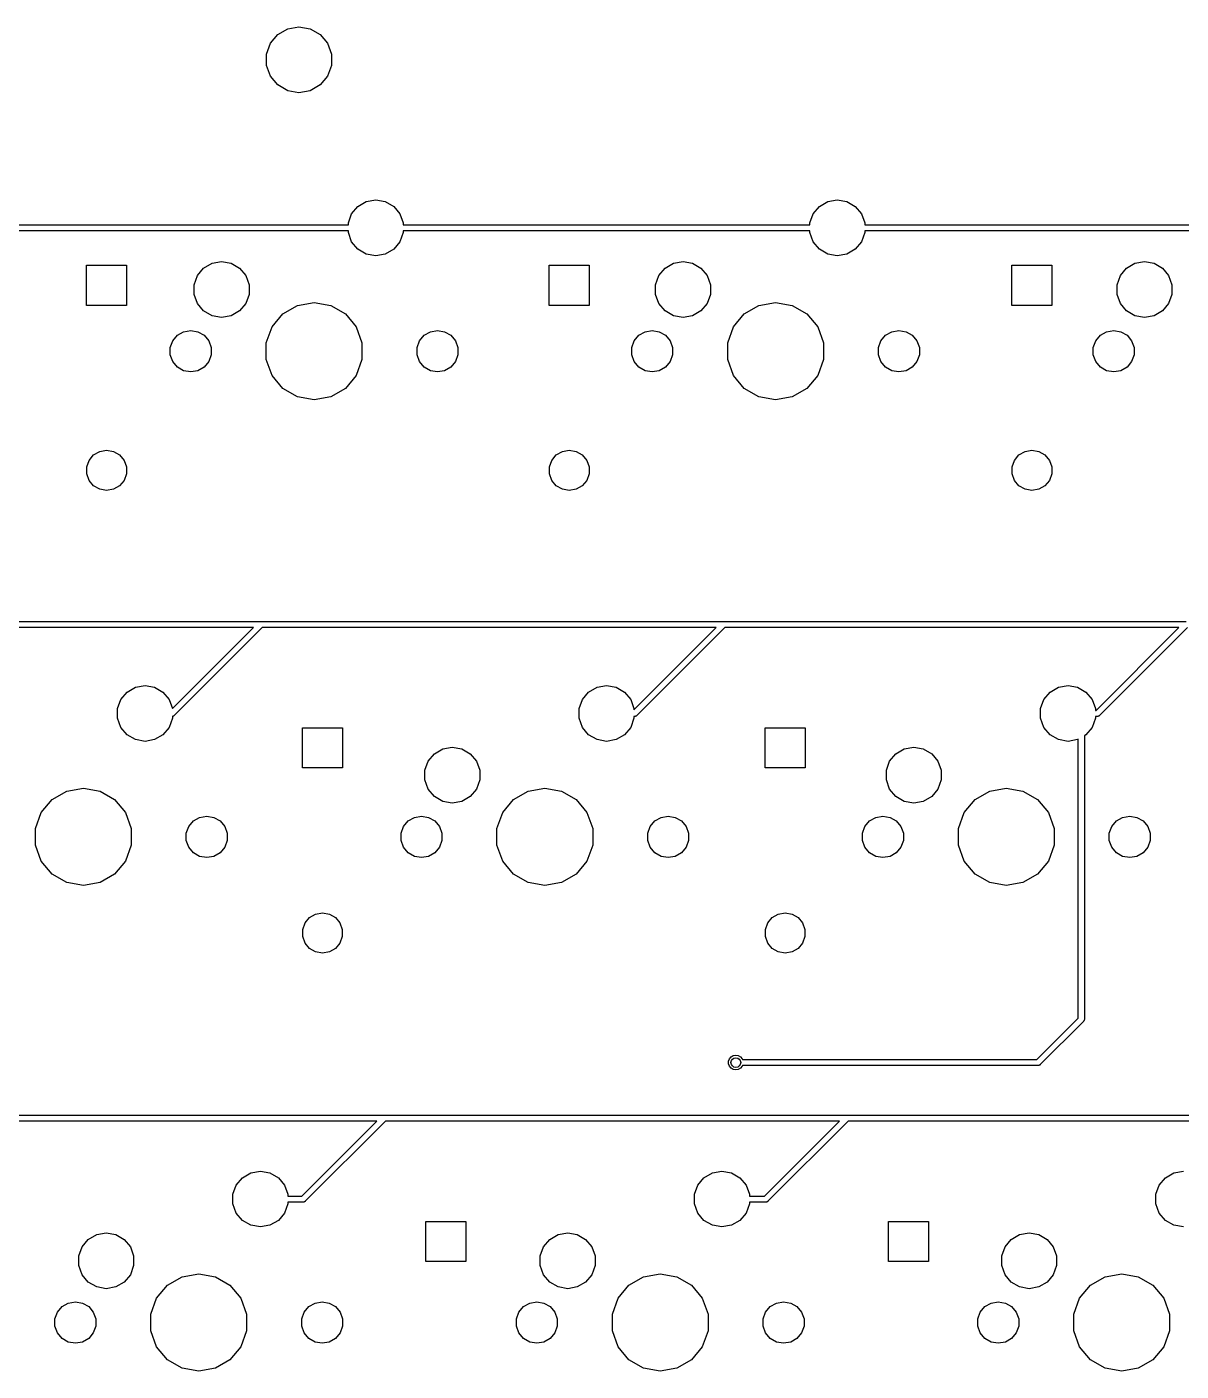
# Model space of a CAD drawing. Extents: x 45 to 336, y -254 to -147.
# Drawn here: x 178.8 to 226.3, y -202 to -146.6 of the extents above; entities that cross this region are included whole.
import ezdxf

# ---------------------------------------------------------------- set-up
doc = ezdxf.new("R2010")
doc.units = 0
doc.header["$MEASUREMENT"] = 0
doc.layers.add('BLACK', color=7, linetype='CONTINUOUS')

msp = doc.modelspace()

# ---------------------------------------------------------------- linework, layer by layer
at = {"layer": 'Black'}
for p, q in [((189.537, -146.727), (190, -146.645)), ((190, -146.645), (190.463, -146.727)), ((188.826, -147.322), (189.129, -146.962)), ((189.129, -146.962), (189.537, -146.727)), ((190.463, -146.727), (190.871, -146.962)), ((190.871, -146.962), (191.174, -147.322)), ((188.665, -147.765), (188.826, -147.322)), ((188.665, -148.235), (188.665, -147.765)), ((191.174, -147.322), (191.335, -147.765)), ((191.335, -147.765), (191.335, -148.235)), ((188.826, -148.678), (188.665, -148.235)), ((191.335, -148.235), (191.174, -148.678)), ((189.129, -149.038), (188.826, -148.678)), ((191.174, -148.678), (190.871, -149.038)), ((189.537, -149.273), (189.129, -149.038)), ((190, -149.355), (189.537, -149.273)), ((190.463, -149.273), (190, -149.355)), ((190.871, -149.038), (190.463, -149.273)), ((192.427, -154.041), (192.773, -153.842)), ((192.773, -153.842), (193.165, -153.773)), ((193.165, -153.773), (193.557, -153.842)), ((193.557, -153.842), (193.903, -154.041)), ((211.427, -154.041), (211.773, -153.842)), ((211.773, -153.842), (212.165, -153.773)), ((212.165, -153.773), (212.557, -153.842)), ((212.557, -153.842), (212.903, -154.041)), ((192.035, -154.721), (192.171, -154.346)), ((192.171, -154.346), (192.427, -154.041)), ((193.903, -154.041), (194.159, -154.346)), ((194.159, -154.346), (194.295, -154.721)), ((211.035, -154.721), (211.171, -154.346)), ((211.171, -154.346), (211.427, -154.041)), ((212.903, -154.041), (213.159, -154.346)), ((213.159, -154.346), (213.295, -154.721)), ((175.295, -154.795), (192.035, -154.795)), ((192.035, -154.795), (192.035, -154.721)), ((194.295, -154.721), (194.295, -154.795)), ((194.295, -154.795), (211.035, -154.795)), ((211.035, -154.795), (211.035, -154.721)), ((213.295, -154.721), (213.295, -154.795)), ((213.295, -154.795), (230.035, -154.795)), ((192.035, -155.045), (175.295, -155.045)), ((192.035, -155.119), (192.035, -155.045)), ((192.171, -155.494), (192.035, -155.119)), ((192.427, -155.799), (192.171, -155.494)), ((194.159, -155.494), (193.903, -155.799)), ((194.295, -155.119), (194.159, -155.494)), ((211.035, -155.045), (194.295, -155.045)), ((194.295, -155.045), (194.295, -155.119)), ((211.035, -155.119), (211.035, -155.045)), ((211.171, -155.494), (211.035, -155.119)), ((211.427, -155.799), (211.171, -155.494)), ((213.159, -155.494), (212.903, -155.799)), ((213.295, -155.119), (213.159, -155.494)), ((230.035, -155.045), (213.295, -155.045)), ((213.295, -155.045), (213.295, -155.119)), ((192.773, -155.998), (192.427, -155.799)), ((193.165, -156.067), (192.773, -155.998)), ((193.557, -155.998), (193.165, -156.067)), ((193.903, -155.799), (193.557, -155.998)), ((211.773, -155.998), (211.427, -155.799)), ((212.165, -156.067), (211.773, -155.998)), ((212.557, -155.998), (212.165, -156.067)), ((212.903, -155.799), (212.557, -155.998)), ((181.254, -158.115), (181.254, -156.464)), ((181.254, -156.464), (182.905, -156.464)), ((182.905, -156.464), (182.905, -158.115)), ((185.821, -156.886), (186.077, -156.581)), ((186.077, -156.581), (186.423, -156.382)), ((186.423, -156.382), (186.815, -156.313)), ((186.815, -156.313), (187.207, -156.382)), ((187.207, -156.382), (187.553, -156.581)), ((187.553, -156.581), (187.809, -156.886)), ((200.304, -158.115), (200.304, -156.464)), ((200.304, -156.464), (201.956, -156.464)), ((201.956, -156.464), (201.956, -158.115)), ((204.821, -156.886), (205.077, -156.581)), ((205.077, -156.581), (205.423, -156.382)), ((205.423, -156.382), (205.815, -156.313)), ((205.815, -156.313), (206.207, -156.382)), ((206.207, -156.382), (206.553, -156.581)), ((206.553, -156.581), (206.809, -156.886)), ((219.355, -158.115), (219.355, -156.464)), ((219.355, -156.464), (221.005, -156.464)), ((221.005, -156.464), (221.005, -158.115)), ((223.821, -156.886), (224.077, -156.581)), ((224.077, -156.581), (224.423, -156.382)), ((224.423, -156.382), (224.815, -156.313)), ((224.815, -156.313), (225.207, -156.382)), ((225.207, -156.382), (225.553, -156.581)), ((225.553, -156.581), (225.809, -156.886)), ((185.685, -157.261), (185.821, -156.886)), ((187.809, -156.886), (187.945, -157.261)), ((204.685, -157.261), (204.821, -156.886)), ((206.809, -156.886), (206.945, -157.261)), ((223.685, -157.261), (223.821, -156.886)), ((225.809, -156.886), (225.945, -157.261)), ((185.685, -157.659), (185.685, -157.261)), ((185.821, -158.034), (185.685, -157.659)), ((187.945, -157.659), (187.809, -158.034)), ((187.945, -157.261), (187.945, -157.659)), ((204.685, -157.659), (204.685, -157.261)), ((204.821, -158.034), (204.685, -157.659)), ((206.945, -157.659), (206.809, -158.034)), ((206.945, -157.261), (206.945, -157.659)), ((223.685, -157.659), (223.685, -157.261)), ((223.821, -158.034), (223.685, -157.659)), ((225.945, -157.659), (225.809, -158.034)), ((225.945, -157.261), (225.945, -157.659)), ((182.905, -158.115), (181.254, -158.115)), ((186.077, -158.339), (185.821, -158.034)), ((187.809, -158.034), (187.553, -158.339)), ((189.338, -158.467), (189.94, -158.119)), ((189.94, -158.119), (190.625, -157.998)), ((190.625, -157.998), (191.31, -158.119)), ((191.31, -158.119), (191.912, -158.467)), ((201.956, -158.115), (200.304, -158.115)), ((205.077, -158.339), (204.821, -158.034)), ((206.809, -158.034), (206.553, -158.339)), ((208.338, -158.467), (208.94, -158.119)), ((208.94, -158.119), (209.625, -157.998)), ((209.625, -157.998), (210.31, -158.119)), ((210.31, -158.119), (210.912, -158.467)), ((221.005, -158.115), (219.355, -158.115)), ((224.077, -158.339), (223.821, -158.034)), ((225.809, -158.034), (225.553, -158.339)), ((186.423, -158.538), (186.077, -158.339)), ((186.815, -158.607), (186.423, -158.538)), ((187.207, -158.538), (186.815, -158.607)), ((187.553, -158.339), (187.207, -158.538)), ((188.892, -158.999), (189.338, -158.467)), ((191.912, -158.467), (192.358, -158.999)), ((205.423, -158.538), (205.077, -158.339)), ((205.815, -158.607), (205.423, -158.538)), ((206.207, -158.538), (205.815, -158.607)), ((206.553, -158.339), (206.207, -158.538)), ((207.892, -158.999), (208.338, -158.467)), ((210.912, -158.467), (211.358, -158.999)), ((224.423, -158.538), (224.077, -158.339)), ((224.815, -158.607), (224.423, -158.538)), ((225.207, -158.538), (224.815, -158.607)), ((225.553, -158.339), (225.207, -158.538)), ((184.805, -159.573), (184.996, -159.346)), ((184.996, -159.346), (185.253, -159.197)), ((185.253, -159.197), (185.545, -159.146)), ((185.545, -159.146), (185.837, -159.197)), ((185.837, -159.197), (186.094, -159.346)), ((186.094, -159.346), (186.285, -159.573)), ((188.654, -159.652), (188.892, -158.999)), ((192.358, -158.999), (192.596, -159.652)), ((194.965, -159.573), (195.156, -159.346)), ((195.156, -159.346), (195.413, -159.197)), ((195.413, -159.197), (195.705, -159.146)), ((195.705, -159.146), (195.997, -159.197)), ((195.997, -159.197), (196.254, -159.346)), ((196.254, -159.346), (196.445, -159.573)), ((203.805, -159.573), (203.996, -159.346)), ((203.996, -159.346), (204.253, -159.197)), ((204.253, -159.197), (204.545, -159.146)), ((204.545, -159.146), (204.837, -159.197)), ((204.837, -159.197), (205.094, -159.346)), ((205.094, -159.346), (205.285, -159.573)), ((207.654, -159.652), (207.892, -158.999)), ((211.358, -158.999), (211.596, -159.652)), ((213.965, -159.573), (214.156, -159.346)), ((214.156, -159.346), (214.413, -159.197)), ((214.413, -159.197), (214.705, -159.146)), ((214.705, -159.146), (214.997, -159.197)), ((214.997, -159.197), (215.254, -159.346)), ((215.254, -159.346), (215.445, -159.573)), ((222.805, -159.573), (222.996, -159.346)), ((222.996, -159.346), (223.253, -159.197)), ((223.253, -159.197), (223.545, -159.146)), ((223.545, -159.146), (223.837, -159.197)), ((223.837, -159.197), (224.094, -159.346)), ((224.094, -159.346), (224.285, -159.573)), ((184.704, -159.852), (184.805, -159.573)), ((184.704, -160.148), (184.704, -159.852)), ((186.285, -159.573), (186.386, -159.852)), ((186.386, -159.852), (186.386, -160.148)), ((188.654, -160.348), (188.654, -159.652)), ((192.596, -159.652), (192.596, -160.348)), ((194.864, -159.852), (194.965, -159.573)), ((194.864, -160.148), (194.864, -159.852)), ((196.445, -159.573), (196.546, -159.852)), ((196.546, -159.852), (196.546, -160.148)), ((203.704, -159.852), (203.805, -159.573)), ((203.704, -160.148), (203.704, -159.852)), ((205.285, -159.573), (205.386, -159.852)), ((205.386, -159.852), (205.386, -160.148)), ((207.654, -160.348), (207.654, -159.652)), ((211.596, -159.652), (211.596, -160.348)), ((213.864, -159.852), (213.965, -159.573)), ((213.864, -160.148), (213.864, -159.852)), ((215.445, -159.573), (215.546, -159.852)), ((215.546, -159.852), (215.546, -160.148)), ((222.704, -159.852), (222.805, -159.573)), ((222.704, -160.148), (222.704, -159.852)), ((224.285, -159.573), (224.386, -159.852)), ((224.386, -159.852), (224.386, -160.148)), ((184.805, -160.427), (184.704, -160.148)), ((184.996, -160.654), (184.805, -160.427)), ((186.285, -160.427), (186.094, -160.654)), ((186.386, -160.148), (186.285, -160.427)), ((188.892, -161.001), (188.654, -160.348)), ((192.596, -160.348), (192.358, -161.001)), ((194.965, -160.427), (194.864, -160.148)), ((195.156, -160.654), (194.965, -160.427)), ((196.445, -160.427), (196.254, -160.654)), ((196.546, -160.148), (196.445, -160.427)), ((203.805, -160.427), (203.704, -160.148)), ((203.996, -160.654), (203.805, -160.427)), ((205.285, -160.427), (205.094, -160.654)), ((205.386, -160.148), (205.285, -160.427)), ((207.892, -161.001), (207.654, -160.348)), ((211.596, -160.348), (211.358, -161.001)), ((213.965, -160.427), (213.864, -160.148)), ((214.156, -160.654), (213.965, -160.427)), ((215.445, -160.427), (215.254, -160.654)), ((215.546, -160.148), (215.445, -160.427)), ((222.805, -160.427), (222.704, -160.148)), ((222.996, -160.654), (222.805, -160.427)), ((224.285, -160.427), (224.094, -160.654)), ((224.386, -160.148), (224.285, -160.427)), ((185.253, -160.803), (184.996, -160.654)), ((185.545, -160.854), (185.253, -160.803)), ((185.837, -160.803), (185.545, -160.854)), ((186.094, -160.654), (185.837, -160.803)), ((189.338, -161.533), (188.892, -161.001)), ((192.358, -161.001), (191.912, -161.533)), ((195.413, -160.803), (195.156, -160.654)), ((195.705, -160.854), (195.413, -160.803)), ((195.997, -160.803), (195.705, -160.854)), ((196.254, -160.654), (195.997, -160.803)), ((204.253, -160.803), (203.996, -160.654)), ((204.545, -160.854), (204.253, -160.803)), ((204.837, -160.803), (204.545, -160.854)), ((205.094, -160.654), (204.837, -160.803)), ((208.338, -161.533), (207.892, -161.001)), ((211.358, -161.001), (210.912, -161.533)), ((214.413, -160.803), (214.156, -160.654)), ((214.705, -160.854), (214.413, -160.803)), ((214.997, -160.803), (214.705, -160.854)), ((215.254, -160.654), (214.997, -160.803)), ((223.253, -160.803), (222.996, -160.654)), ((223.545, -160.854), (223.253, -160.803)), ((223.837, -160.803), (223.545, -160.854)), ((224.094, -160.654), (223.837, -160.803)), ((189.94, -161.881), (189.338, -161.533)), ((191.912, -161.533), (191.31, -161.881)), ((208.94, -161.881), (208.338, -161.533)), ((210.912, -161.533), (210.31, -161.881)), ((190.625, -162.002), (189.94, -161.881)), ((191.31, -161.881), (190.625, -162.002)), ((209.625, -162.002), (208.94, -161.881)), ((210.31, -161.881), (209.625, -162.002)), ((181.362, -164.496), (181.547, -164.275)), ((181.547, -164.275), (181.797, -164.131)), ((181.797, -164.131), (182.08, -164.081)), ((182.08, -164.081), (182.363, -164.131)), ((182.363, -164.131), (182.613, -164.275)), ((182.613, -164.275), (182.798, -164.496)), ((200.412, -164.496), (200.597, -164.275)), ((200.597, -164.275), (200.847, -164.131)), ((200.847, -164.131), (201.13, -164.081)), ((201.13, -164.081), (201.413, -164.131)), ((201.413, -164.131), (201.663, -164.275)), ((201.663, -164.275), (201.848, -164.496)), ((219.462, -164.496), (219.647, -164.275)), ((219.647, -164.275), (219.897, -164.131)), ((219.897, -164.131), (220.18, -164.081)), ((220.18, -164.081), (220.463, -164.131)), ((220.463, -164.131), (220.713, -164.275)), ((220.713, -164.275), (220.898, -164.496)), ((181.264, -164.766), (181.362, -164.496)), ((181.264, -165.054), (181.264, -164.766)), ((182.798, -164.496), (182.896, -164.766)), ((182.896, -164.766), (182.896, -165.054)), ((200.314, -164.766), (200.412, -164.496)), ((200.314, -165.054), (200.314, -164.766)), ((201.848, -164.496), (201.946, -164.766)), ((201.946, -164.766), (201.946, -165.054)), ((219.364, -164.766), (219.462, -164.496)), ((219.364, -165.054), (219.364, -164.766)), ((220.898, -164.496), (220.996, -164.766)), ((220.996, -164.766), (220.996, -165.054)), ((181.362, -165.324), (181.264, -165.054)), ((181.547, -165.545), (181.362, -165.324)), ((182.798, -165.324), (182.613, -165.545)), ((182.896, -165.054), (182.798, -165.324)), ((200.412, -165.324), (200.314, -165.054)), ((200.597, -165.545), (200.412, -165.324)), ((201.848, -165.324), (201.663, -165.545)), ((201.946, -165.054), (201.848, -165.324)), ((219.462, -165.324), (219.364, -165.054)), ((219.647, -165.545), (219.462, -165.324)), ((220.898, -165.324), (220.713, -165.545)), ((220.996, -165.054), (220.898, -165.324)), ((181.797, -165.689), (181.547, -165.545)), ((182.08, -165.739), (181.797, -165.689)), ((182.363, -165.689), (182.08, -165.739)), ((182.613, -165.545), (182.363, -165.689)), ((200.847, -165.689), (200.597, -165.545)), ((201.13, -165.739), (200.847, -165.689)), ((201.413, -165.689), (201.13, -165.739)), ((201.663, -165.545), (201.413, -165.689)), ((219.897, -165.689), (219.647, -165.545)), ((220.18, -165.739), (219.897, -165.689)), ((220.463, -165.689), (220.18, -165.739)), ((220.713, -165.545), (220.463, -165.689)), ((169.38, -171.135), (188.43, -171.135)), ((188.128, -171.385), (169.432, -171.385)), ((184.794, -174.719), (188.128, -171.385)), ((188.482, -171.385), (184.858, -175.008)), ((188.43, -171.135), (207.48, -171.135)), ((207.178, -171.385), (188.482, -171.385)), ((203.795, -174.768), (207.178, -171.385)), ((207.532, -171.385), (203.908, -175.008)), ((207.48, -171.135), (223.99, -171.135)), ((223.99, -171.385), (207.532, -171.385)), ((222.818, -174.795), (226.228, -171.385)), ((226.582, -171.385), (222.958, -175.008)), ((223.99, -171.135), (226.53, -171.135)), ((226.228, -171.385), (223.99, -171.385)), ((183.273, -173.842), (183.665, -173.773)), ((183.665, -173.773), (184.057, -173.842)), ((202.273, -173.842), (202.665, -173.773)), ((202.665, -173.773), (203.057, -173.842)), ((221.273, -173.842), (221.665, -173.773)), ((221.665, -173.773), (222.057, -173.842)), ((182.535, -174.721), (182.671, -174.346)), ((182.671, -174.346), (182.927, -174.041)), ((182.927, -174.041), (183.273, -173.842)), ((184.057, -173.842), (184.403, -174.041)), ((184.403, -174.041), (184.659, -174.346)), ((184.659, -174.346), (184.794, -174.719)), ((201.535, -174.721), (201.671, -174.346)), ((201.671, -174.346), (201.927, -174.041)), ((201.927, -174.041), (202.273, -173.842)), ((203.057, -173.842), (203.403, -174.041)), ((203.403, -174.041), (203.659, -174.346)), ((203.659, -174.346), (203.795, -174.721)), ((220.535, -174.721), (220.671, -174.346)), ((220.671, -174.346), (220.927, -174.041)), ((220.927, -174.041), (221.273, -173.842)), ((222.057, -173.842), (222.403, -174.041)), ((222.403, -174.041), (222.659, -174.346)), ((222.659, -174.346), (222.795, -174.721)), ((182.535, -175.119), (182.535, -174.721)), ((201.535, -175.119), (201.535, -174.721)), ((203.795, -174.721), (203.795, -174.768)), ((220.535, -175.119), (220.535, -174.721)), ((222.795, -174.721), (222.795, -174.795)), ((222.795, -174.795), (222.818, -174.795)), ((182.671, -175.494), (182.535, -175.119)), ((184.795, -175.119), (184.659, -175.494)), ((184.797, -175.04), (184.795, -175.041)), ((184.795, -175.041), (184.795, -175.119)), ((184.813, -175.037), (184.797, -175.04)), ((184.818, -175.035), (184.813, -175.037)), ((184.823, -175.033), (184.818, -175.035)), ((184.836, -175.024), (184.823, -175.033)), ((184.85, -175.016), (184.836, -175.024)), ((184.854, -175.012), (184.85, -175.016)), ((184.858, -175.008), (184.854, -175.012)), ((201.671, -175.494), (201.535, -175.119)), ((203.795, -175.119), (203.659, -175.494)), ((203.82, -175.045), (203.795, -175.045)), ((203.795, -175.045), (203.795, -175.119)), ((203.825, -175.044), (203.82, -175.045)), ((203.831, -175.045), (203.825, -175.044)), ((203.847, -175.04), (203.831, -175.045)), ((203.863, -175.037), (203.847, -175.04)), ((203.868, -175.035), (203.863, -175.037)), ((203.873, -175.033), (203.868, -175.035)), ((203.886, -175.024), (203.873, -175.033)), ((203.9, -175.016), (203.886, -175.024)), ((203.904, -175.012), (203.9, -175.016)), ((203.908, -175.008), (203.904, -175.012)), ((220.671, -175.494), (220.535, -175.119)), ((222.795, -175.119), (222.659, -175.494)), ((222.87, -175.045), (222.795, -175.045)), ((222.795, -175.045), (222.795, -175.119)), ((222.875, -175.044), (222.87, -175.045)), ((222.881, -175.045), (222.875, -175.044)), ((222.897, -175.04), (222.881, -175.045)), ((222.913, -175.037), (222.897, -175.04)), ((222.918, -175.035), (222.913, -175.037)), ((222.923, -175.033), (222.918, -175.035)), ((222.936, -175.024), (222.923, -175.033)), ((222.95, -175.016), (222.936, -175.024)), ((222.954, -175.012), (222.95, -175.016)), ((222.958, -175.008), (222.954, -175.012)), ((182.927, -175.799), (182.671, -175.494)), ((183.273, -175.998), (182.927, -175.799)), ((183.665, -176.067), (183.273, -175.998)), ((184.057, -175.998), (183.665, -176.067)), ((184.403, -175.799), (184.057, -175.998)), ((184.659, -175.494), (184.403, -175.799)), ((190.144, -177.165), (190.144, -175.514)), ((190.144, -175.514), (191.796, -175.514)), ((191.796, -175.514), (191.796, -177.165)), ((201.927, -175.799), (201.671, -175.494)), ((202.273, -175.998), (201.927, -175.799)), ((202.665, -176.067), (202.273, -175.998)), ((203.057, -175.998), (202.665, -176.067)), ((203.403, -175.799), (203.057, -175.998)), ((203.659, -175.494), (203.403, -175.799)), ((209.194, -177.165), (209.194, -175.514)), ((209.194, -175.514), (210.845, -175.514)), ((210.845, -175.514), (210.845, -177.165)), ((220.927, -175.799), (220.671, -175.494)), ((221.273, -175.998), (220.927, -175.799)), ((221.665, -176.067), (221.273, -175.998)), ((222.057, -175.998), (221.665, -176.067)), ((222.087, -175.981), (222.057, -175.998)), ((222.087, -187.464), (222.087, -175.981)), ((222.403, -175.799), (222.337, -175.837)), ((222.337, -175.837), (222.337, -187.516)), ((222.659, -175.494), (222.403, -175.799)), ((195.321, -176.886), (195.577, -176.581)), ((195.577, -176.581), (195.923, -176.382)), ((195.923, -176.382), (196.315, -176.313)), ((196.315, -176.313), (196.707, -176.382)), ((196.707, -176.382), (197.053, -176.581)), ((197.053, -176.581), (197.309, -176.886)), ((214.321, -176.886), (214.577, -176.581)), ((214.577, -176.581), (214.923, -176.382)), ((214.923, -176.382), (215.315, -176.313)), ((215.315, -176.313), (215.707, -176.382)), ((215.707, -176.382), (216.053, -176.581)), ((216.053, -176.581), (216.309, -176.886)), ((195.185, -177.261), (195.321, -176.886)), ((197.309, -176.886), (197.445, -177.261)), ((214.185, -177.261), (214.321, -176.886)), ((216.309, -176.886), (216.445, -177.261)), ((191.796, -177.165), (190.144, -177.165)), ((195.185, -177.659), (195.185, -177.261)), ((195.321, -178.034), (195.185, -177.659)), ((197.445, -177.659), (197.309, -178.034)), ((197.445, -177.261), (197.445, -177.659)), ((210.845, -177.165), (209.194, -177.165)), ((214.185, -177.659), (214.185, -177.261)), ((214.321, -178.034), (214.185, -177.659)), ((216.445, -177.659), (216.309, -178.034)), ((216.445, -177.261), (216.445, -177.659)), ((179.838, -178.467), (180.44, -178.119)), ((180.44, -178.119), (181.125, -177.998)), ((181.125, -177.998), (181.81, -178.119)), ((181.81, -178.119), (182.412, -178.467)), ((195.577, -178.339), (195.321, -178.034)), ((197.309, -178.034), (197.053, -178.339)), ((198.838, -178.467), (199.44, -178.119)), ((199.44, -178.119), (200.125, -177.998)), ((200.125, -177.998), (200.81, -178.119)), ((200.81, -178.119), (201.412, -178.467)), ((214.577, -178.339), (214.321, -178.034)), ((216.309, -178.034), (216.053, -178.339)), ((217.838, -178.467), (218.44, -178.119)), ((218.44, -178.119), (219.125, -177.998)), ((219.125, -177.998), (219.81, -178.119)), ((219.81, -178.119), (220.412, -178.467)), ((179.392, -178.999), (179.838, -178.467)), ((182.412, -178.467), (182.858, -178.999)), ((195.923, -178.538), (195.577, -178.339)), ((196.315, -178.607), (195.923, -178.538)), ((196.707, -178.538), (196.315, -178.607)), ((197.053, -178.339), (196.707, -178.538)), ((198.392, -178.999), (198.838, -178.467)), ((201.412, -178.467), (201.858, -178.999)), ((214.923, -178.538), (214.577, -178.339)), ((215.315, -178.607), (214.923, -178.538)), ((215.707, -178.538), (215.315, -178.607)), ((216.053, -178.339), (215.707, -178.538)), ((217.392, -178.999), (217.838, -178.467)), ((220.412, -178.467), (220.858, -178.999)), ((179.154, -179.652), (179.392, -178.999)), ((182.858, -178.999), (183.096, -179.652)), ((185.465, -179.573), (185.656, -179.346)), ((185.656, -179.346), (185.913, -179.197)), ((185.913, -179.197), (186.205, -179.146)), ((186.205, -179.146), (186.497, -179.197)), ((186.497, -179.197), (186.754, -179.346)), ((186.754, -179.346), (186.945, -179.573)), ((194.305, -179.573), (194.496, -179.346)), ((194.496, -179.346), (194.753, -179.197)), ((194.753, -179.197), (195.045, -179.146)), ((195.045, -179.146), (195.337, -179.197)), ((195.337, -179.197), (195.594, -179.346)), ((195.594, -179.346), (195.785, -179.573)), ((198.154, -179.652), (198.392, -178.999)), ((201.858, -178.999), (202.096, -179.652)), ((204.465, -179.573), (204.656, -179.346)), ((204.656, -179.346), (204.913, -179.197)), ((204.913, -179.197), (205.205, -179.146)), ((205.205, -179.146), (205.497, -179.197)), ((205.497, -179.197), (205.754, -179.346)), ((205.754, -179.346), (205.945, -179.573)), ((213.305, -179.573), (213.496, -179.346)), ((213.496, -179.346), (213.753, -179.197)), ((213.753, -179.197), (214.045, -179.146)), ((214.045, -179.146), (214.337, -179.197)), ((214.337, -179.197), (214.594, -179.346)), ((214.594, -179.346), (214.785, -179.573)), ((217.154, -179.652), (217.392, -178.999)), ((220.858, -178.999), (221.096, -179.652)), ((223.465, -179.573), (223.656, -179.346)), ((223.656, -179.346), (223.913, -179.197)), ((223.913, -179.197), (224.205, -179.146)), ((224.205, -179.146), (224.497, -179.197)), ((224.497, -179.197), (224.754, -179.346)), ((224.754, -179.346), (224.945, -179.573)), ((179.154, -180.348), (179.154, -179.652)), ((183.096, -179.652), (183.096, -180.348)), ((185.364, -179.852), (185.465, -179.573)), ((185.364, -180.148), (185.364, -179.852)), ((186.945, -179.573), (187.046, -179.852)), ((187.046, -179.852), (187.046, -180.148)), ((194.204, -179.852), (194.305, -179.573)), ((194.204, -180.148), (194.204, -179.852)), ((195.785, -179.573), (195.886, -179.852)), ((195.886, -179.852), (195.886, -180.148)), ((198.154, -180.348), (198.154, -179.652)), ((202.096, -179.652), (202.096, -180.348)), ((204.364, -179.852), (204.465, -179.573)), ((204.364, -180.148), (204.364, -179.852)), ((205.945, -179.573), (206.046, -179.852)), ((206.046, -179.852), (206.046, -180.148)), ((213.204, -179.852), (213.305, -179.573)), ((213.204, -180.148), (213.204, -179.852)), ((214.785, -179.573), (214.886, -179.852)), ((214.886, -179.852), (214.886, -180.148)), ((217.154, -180.348), (217.154, -179.652)), ((221.096, -179.652), (221.096, -180.348)), ((223.364, -179.852), (223.465, -179.573)), ((223.364, -180.148), (223.364, -179.852)), ((224.945, -179.573), (225.046, -179.852)), ((225.046, -179.852), (225.046, -180.148)), ((179.392, -181.001), (179.154, -180.348)), ((183.096, -180.348), (182.858, -181.001)), ((185.465, -180.427), (185.364, -180.148)), ((185.656, -180.654), (185.465, -180.427)), ((186.945, -180.427), (186.754, -180.654)), ((187.046, -180.148), (186.945, -180.427)), ((194.305, -180.427), (194.204, -180.148)), ((194.496, -180.654), (194.305, -180.427)), ((195.785, -180.427), (195.594, -180.654)), ((195.886, -180.148), (195.785, -180.427)), ((198.392, -181.001), (198.154, -180.348)), ((202.096, -180.348), (201.858, -181.001)), ((204.465, -180.427), (204.364, -180.148)), ((204.656, -180.654), (204.465, -180.427)), ((205.945, -180.427), (205.754, -180.654)), ((206.046, -180.148), (205.945, -180.427)), ((213.305, -180.427), (213.204, -180.148)), ((213.496, -180.654), (213.305, -180.427)), ((214.785, -180.427), (214.594, -180.654)), ((214.886, -180.148), (214.785, -180.427)), ((217.392, -181.001), (217.154, -180.348)), ((221.096, -180.348), (220.858, -181.001)), ((223.465, -180.427), (223.364, -180.148)), ((223.656, -180.654), (223.465, -180.427)), ((224.945, -180.427), (224.754, -180.654)), ((225.046, -180.148), (224.945, -180.427)), ((179.838, -181.533), (179.392, -181.001)), ((182.858, -181.001), (182.412, -181.533)), ((185.913, -180.803), (185.656, -180.654)), ((186.205, -180.854), (185.913, -180.803)), ((186.497, -180.803), (186.205, -180.854)), ((186.754, -180.654), (186.497, -180.803)), ((194.753, -180.803), (194.496, -180.654)), ((195.045, -180.854), (194.753, -180.803)), ((195.337, -180.803), (195.045, -180.854)), ((195.594, -180.654), (195.337, -180.803)), ((198.838, -181.533), (198.392, -181.001)), ((201.858, -181.001), (201.412, -181.533)), ((204.913, -180.803), (204.656, -180.654)), ((205.205, -180.854), (204.913, -180.803)), ((205.497, -180.803), (205.205, -180.854)), ((205.754, -180.654), (205.497, -180.803)), ((213.753, -180.803), (213.496, -180.654)), ((214.045, -180.854), (213.753, -180.803)), ((214.337, -180.803), (214.045, -180.854)), ((214.594, -180.654), (214.337, -180.803)), ((217.838, -181.533), (217.392, -181.001)), ((220.858, -181.001), (220.412, -181.533)), ((223.913, -180.803), (223.656, -180.654)), ((224.205, -180.854), (223.913, -180.803)), ((224.497, -180.803), (224.205, -180.854)), ((224.754, -180.654), (224.497, -180.803)), ((180.44, -181.881), (179.838, -181.533)), ((182.412, -181.533), (181.81, -181.881)), ((199.44, -181.881), (198.838, -181.533)), ((201.412, -181.533), (200.81, -181.881)), ((218.44, -181.881), (217.838, -181.533)), ((220.412, -181.533), (219.81, -181.881)), ((181.125, -182.002), (180.44, -181.881)), ((181.81, -181.881), (181.125, -182.002)), ((200.125, -182.002), (199.44, -181.881)), ((200.81, -181.881), (200.125, -182.002)), ((219.125, -182.002), (218.44, -181.881)), ((219.81, -181.881), (219.125, -182.002)), ((190.437, -183.325), (190.687, -183.181)), ((190.687, -183.181), (190.97, -183.131)), ((190.97, -183.131), (191.253, -183.181)), ((191.253, -183.181), (191.503, -183.325)), ((209.487, -183.325), (209.737, -183.181)), ((209.737, -183.181), (210.02, -183.131)), ((210.02, -183.131), (210.303, -183.181)), ((210.303, -183.181), (210.553, -183.325)), ((190.154, -183.816), (190.252, -183.546)), ((190.252, -183.546), (190.437, -183.325)), ((191.503, -183.325), (191.688, -183.546)), ((191.688, -183.546), (191.786, -183.816)), ((209.204, -183.816), (209.302, -183.546)), ((209.302, -183.546), (209.487, -183.325)), ((210.553, -183.325), (210.738, -183.546)), ((210.738, -183.546), (210.836, -183.816)), ((190.154, -184.104), (190.154, -183.816)), ((190.252, -184.374), (190.154, -184.104)), ((191.786, -184.104), (191.688, -184.374)), ((191.786, -183.816), (191.786, -184.104)), ((209.204, -184.104), (209.204, -183.816)), ((209.302, -184.374), (209.204, -184.104)), ((210.836, -184.104), (210.738, -184.374)), ((210.836, -183.816), (210.836, -184.104)), ((190.437, -184.595), (190.252, -184.374)), ((190.687, -184.739), (190.437, -184.595)), ((190.97, -184.789), (190.687, -184.739)), ((191.253, -184.739), (190.97, -184.789)), ((191.503, -184.595), (191.253, -184.739)), ((191.688, -184.374), (191.503, -184.595)), ((209.487, -184.595), (209.302, -184.374)), ((209.737, -184.739), (209.487, -184.595)), ((210.02, -184.789), (209.737, -184.739)), ((210.303, -184.739), (210.02, -184.789)), ((210.553, -184.595), (210.303, -184.739)), ((210.738, -184.374), (210.553, -184.595)), ((220.382, -189.169), (222.087, -187.464)), ((222.3, -187.604), (220.522, -189.382)), ((222.304, -187.6), (222.3, -187.604)), ((222.308, -187.596), (222.304, -187.6)), ((222.316, -187.582), (222.308, -187.596)), ((222.325, -187.569), (222.316, -187.582)), ((222.327, -187.564), (222.325, -187.569)), ((222.329, -187.559), (222.327, -187.564)), ((222.332, -187.543), (222.329, -187.559)), ((222.337, -187.527), (222.332, -187.543)), ((222.337, -187.516), (222.336, -187.521)), ((222.336, -187.521), (222.337, -187.527)), ((207.691, -189.242), (207.727, -189.143)), ((207.691, -189.346), (207.691, -189.242)), ((207.727, -189.143), (207.794, -189.063)), ((207.794, -189.063), (207.885, -189.011)), ((207.885, -189.011), (207.988, -188.993)), ((207.988, -188.993), (208.091, -189.011)), ((208.091, -189.011), (208.182, -189.063)), ((208.182, -189.063), (208.249, -189.143)), ((208.249, -189.143), (208.258, -189.169)), ((208.258, -189.169), (220.18, -189.169)), ((220.18, -189.169), (220.382, -189.169)), ((207.727, -189.445), (207.691, -189.346)), ((207.794, -189.525), (207.727, -189.445)), ((207.885, -189.577), (207.794, -189.525)), ((207.988, -189.595), (207.885, -189.577)), ((208.091, -189.577), (207.988, -189.595)), ((208.182, -189.525), (208.091, -189.577)), ((208.249, -189.445), (208.182, -189.525)), ((208.258, -189.419), (208.249, -189.445)), ((220.18, -189.419), (208.258, -189.419)), ((220.434, -189.419), (220.18, -189.419)), ((220.439, -189.418), (220.434, -189.419)), ((220.445, -189.419), (220.439, -189.418)), ((220.461, -189.414), (220.445, -189.419)), ((220.477, -189.411), (220.461, -189.414)), ((220.482, -189.409), (220.477, -189.411)), ((220.487, -189.407), (220.482, -189.409)), ((220.5, -189.398), (220.487, -189.407)), ((220.514, -189.39), (220.5, -189.398)), ((220.518, -189.386), (220.514, -189.39)), ((220.522, -189.382), (220.518, -189.386)), ((174.46, -191.455), (193.51, -191.455)), ((193.51, -191.455), (212.56, -191.455)), ((212.56, -191.455), (221.45, -191.455)), ((221.45, -191.455), (230.34, -191.455)), ((193.208, -191.705), (174.512, -191.705)), ((190.118, -194.795), (193.208, -191.705)), ((193.562, -191.705), (190.258, -195.008)), ((212.258, -191.705), (193.562, -191.705)), ((209.168, -194.795), (212.258, -191.705)), ((212.612, -191.705), (209.308, -195.008)), ((221.45, -191.705), (212.612, -191.705)), ((230.038, -191.705), (221.45, -191.705)), ((187.421, -194.346), (187.677, -194.041)), ((187.677, -194.041), (188.023, -193.842)), ((188.023, -193.842), (188.415, -193.773)), ((188.415, -193.773), (188.807, -193.842)), ((188.807, -193.842), (189.153, -194.041)), ((189.153, -194.041), (189.409, -194.346)), ((206.421, -194.346), (206.677, -194.041)), ((206.677, -194.041), (207.023, -193.842)), ((207.023, -193.842), (207.415, -193.773)), ((207.415, -193.773), (207.807, -193.842)), ((207.807, -193.842), (208.153, -194.041)), ((208.153, -194.041), (208.409, -194.346)), ((225.421, -194.346), (225.677, -194.041)), ((225.677, -194.041), (226.023, -193.842)), ((226.023, -193.842), (226.415, -193.773)), ((187.285, -194.721), (187.421, -194.346)), ((187.285, -195.119), (187.285, -194.721)), ((189.409, -194.346), (189.545, -194.721)), ((189.545, -194.721), (189.545, -194.795)), ((189.545, -194.795), (190.118, -194.795)), ((206.285, -194.721), (206.421, -194.346)), ((206.285, -195.119), (206.285, -194.721)), ((208.409, -194.346), (208.545, -194.721)), ((208.545, -194.721), (208.545, -194.795)), ((208.545, -194.795), (209.168, -194.795)), ((225.285, -194.721), (225.421, -194.346)), ((225.285, -195.119), (225.285, -194.721)), ((187.421, -195.494), (187.285, -195.119)), ((189.545, -195.119), (189.409, -195.494)), ((190.17, -195.045), (189.545, -195.045)), ((189.545, -195.045), (189.545, -195.119)), ((190.175, -195.044), (190.17, -195.045)), ((190.181, -195.045), (190.175, -195.044)), ((190.197, -195.04), (190.181, -195.045)), ((190.213, -195.037), (190.197, -195.04)), ((190.218, -195.035), (190.213, -195.037)), ((190.223, -195.033), (190.218, -195.035)), ((190.236, -195.024), (190.223, -195.033)), ((190.25, -195.016), (190.236, -195.024)), ((190.254, -195.012), (190.25, -195.016)), ((190.258, -195.008), (190.254, -195.012)), ((206.421, -195.494), (206.285, -195.119)), ((208.545, -195.119), (208.409, -195.494)), ((209.22, -195.045), (208.545, -195.045)), ((208.545, -195.045), (208.545, -195.119)), ((209.225, -195.044), (209.22, -195.045)), ((209.231, -195.045), (209.225, -195.044)), ((209.247, -195.04), (209.231, -195.045)), ((209.263, -195.037), (209.247, -195.04)), ((209.268, -195.035), (209.263, -195.037)), ((209.273, -195.033), (209.268, -195.035)), ((209.286, -195.024), (209.273, -195.033)), ((209.3, -195.016), (209.286, -195.024)), ((209.304, -195.012), (209.3, -195.016)), ((209.308, -195.008), (209.304, -195.012)), ((225.421, -195.494), (225.285, -195.119)), ((187.677, -195.799), (187.421, -195.494)), ((188.023, -195.998), (187.677, -195.799)), ((189.153, -195.799), (188.807, -195.998)), ((189.409, -195.494), (189.153, -195.799)), ((195.224, -197.486), (195.224, -195.834)), ((195.224, -195.834), (196.875, -195.834)), ((196.875, -195.834), (196.875, -197.486)), ((206.677, -195.799), (206.421, -195.494)), ((207.023, -195.998), (206.677, -195.799)), ((208.153, -195.799), (207.807, -195.998)), ((208.409, -195.494), (208.153, -195.799)), ((214.274, -197.486), (214.274, -195.834)), ((214.274, -195.834), (215.925, -195.834)), ((215.925, -195.834), (215.925, -197.486)), ((225.677, -195.799), (225.421, -195.494)), ((226.023, -195.998), (225.677, -195.799)), ((181.327, -196.581), (181.673, -196.382)), ((181.673, -196.382), (182.065, -196.313)), ((182.065, -196.313), (182.457, -196.382)), ((182.457, -196.382), (182.803, -196.581)), ((188.415, -196.067), (188.023, -195.998)), ((188.807, -195.998), (188.415, -196.067)), ((200.327, -196.581), (200.673, -196.382)), ((200.673, -196.382), (201.065, -196.313)), ((201.065, -196.313), (201.457, -196.382)), ((201.457, -196.382), (201.803, -196.581)), ((207.415, -196.067), (207.023, -195.998)), ((207.807, -195.998), (207.415, -196.067)), ((219.327, -196.581), (219.673, -196.382)), ((219.673, -196.382), (220.065, -196.313)), ((220.065, -196.313), (220.457, -196.382)), ((220.457, -196.382), (220.803, -196.581)), ((226.415, -196.067), (226.023, -195.998)), ((180.935, -197.261), (181.071, -196.886)), ((181.071, -196.886), (181.327, -196.581)), ((182.803, -196.581), (183.059, -196.886)), ((183.059, -196.886), (183.195, -197.261)), ((199.935, -197.261), (200.071, -196.886)), ((200.071, -196.886), (200.327, -196.581)), ((201.803, -196.581), (202.059, -196.886)), ((202.059, -196.886), (202.195, -197.261)), ((218.935, -197.261), (219.071, -196.886)), ((219.071, -196.886), (219.327, -196.581)), ((220.803, -196.581), (221.059, -196.886)), ((221.059, -196.886), (221.195, -197.261)), ((180.935, -197.659), (180.935, -197.261)), ((183.195, -197.261), (183.195, -197.659)), ((196.875, -197.486), (195.224, -197.486)), ((199.935, -197.659), (199.935, -197.261)), ((202.195, -197.261), (202.195, -197.659)), ((215.925, -197.486), (214.274, -197.486)), ((218.935, -197.659), (218.935, -197.261)), ((221.195, -197.261), (221.195, -197.659)), ((181.071, -198.034), (180.935, -197.659)), ((181.327, -198.339), (181.071, -198.034)), ((183.059, -198.034), (182.803, -198.339)), ((183.195, -197.659), (183.059, -198.034)), ((184.588, -198.467), (185.19, -198.119)), ((185.19, -198.119), (185.875, -197.998)), ((185.875, -197.998), (186.56, -198.119)), ((186.56, -198.119), (187.162, -198.467)), ((200.071, -198.034), (199.935, -197.659)), ((200.327, -198.339), (200.071, -198.034)), ((202.059, -198.034), (201.803, -198.339)), ((202.195, -197.659), (202.059, -198.034)), ((203.588, -198.467), (204.19, -198.119)), ((204.19, -198.119), (204.875, -197.998)), ((204.875, -197.998), (205.56, -198.119)), ((205.56, -198.119), (206.162, -198.467)), ((219.071, -198.034), (218.935, -197.659)), ((219.327, -198.339), (219.071, -198.034)), ((221.059, -198.034), (220.803, -198.339)), ((221.195, -197.659), (221.059, -198.034)), ((222.588, -198.467), (223.19, -198.119)), ((223.19, -198.119), (223.875, -197.998)), ((223.875, -197.998), (224.56, -198.119)), ((224.56, -198.119), (225.162, -198.467)), ((181.673, -198.538), (181.327, -198.339)), ((182.065, -198.607), (181.673, -198.538)), ((182.457, -198.538), (182.065, -198.607)), ((182.803, -198.339), (182.457, -198.538)), ((184.142, -198.999), (184.588, -198.467)), ((187.162, -198.467), (187.608, -198.999)), ((200.673, -198.538), (200.327, -198.339)), ((201.065, -198.607), (200.673, -198.538)), ((201.457, -198.538), (201.065, -198.607)), ((201.803, -198.339), (201.457, -198.538)), ((203.142, -198.999), (203.588, -198.467)), ((206.162, -198.467), (206.608, -198.999)), ((219.673, -198.538), (219.327, -198.339)), ((220.065, -198.607), (219.673, -198.538)), ((220.457, -198.538), (220.065, -198.607)), ((220.803, -198.339), (220.457, -198.538)), ((222.142, -198.999), (222.588, -198.467)), ((225.162, -198.467), (225.608, -198.999)), ((180.246, -199.346), (180.503, -199.197)), ((180.503, -199.197), (180.795, -199.146)), ((180.795, -199.146), (181.087, -199.197)), ((181.087, -199.197), (181.344, -199.346)), ((183.904, -199.652), (184.142, -198.999)), ((187.608, -198.999), (187.846, -199.652)), ((190.406, -199.346), (190.663, -199.197)), ((190.663, -199.197), (190.955, -199.146)), ((190.955, -199.146), (191.247, -199.197)), ((191.247, -199.197), (191.504, -199.346)), ((199.246, -199.346), (199.503, -199.197)), ((199.503, -199.197), (199.795, -199.146)), ((199.795, -199.146), (200.087, -199.197)), ((200.087, -199.197), (200.344, -199.346)), ((202.904, -199.652), (203.142, -198.999)), ((206.608, -198.999), (206.846, -199.652)), ((209.406, -199.346), (209.663, -199.197)), ((209.663, -199.197), (209.955, -199.146)), ((209.955, -199.146), (210.247, -199.197)), ((210.247, -199.197), (210.504, -199.346)), ((218.246, -199.346), (218.503, -199.197)), ((218.503, -199.197), (218.795, -199.146)), ((218.795, -199.146), (219.087, -199.197)), ((219.087, -199.197), (219.344, -199.346)), ((221.904, -199.652), (222.142, -198.999)), ((225.608, -198.999), (225.846, -199.652)), ((179.954, -199.852), (180.055, -199.573)), ((180.055, -199.573), (180.246, -199.346)), ((181.344, -199.346), (181.535, -199.573)), ((181.535, -199.573), (181.636, -199.852)), ((183.904, -200.348), (183.904, -199.652)), ((187.846, -199.652), (187.846, -200.348)), ((190.114, -199.852), (190.215, -199.573)), ((190.215, -199.573), (190.406, -199.346)), ((191.504, -199.346), (191.695, -199.573)), ((191.695, -199.573), (191.796, -199.852)), ((198.954, -199.852), (199.055, -199.573)), ((199.055, -199.573), (199.246, -199.346)), ((200.344, -199.346), (200.535, -199.573)), ((200.535, -199.573), (200.636, -199.852)), ((202.904, -200.348), (202.904, -199.652)), ((206.846, -199.652), (206.846, -200.348)), ((209.114, -199.852), (209.215, -199.573)), ((209.215, -199.573), (209.406, -199.346)), ((210.504, -199.346), (210.695, -199.573)), ((210.695, -199.573), (210.796, -199.852)), ((217.954, -199.852), (218.055, -199.573)), ((218.055, -199.573), (218.246, -199.346)), ((219.344, -199.346), (219.535, -199.573)), ((219.535, -199.573), (219.636, -199.852)), ((221.904, -200.348), (221.904, -199.652)), ((225.846, -199.652), (225.846, -200.348)), ((179.954, -200.148), (179.954, -199.852)), ((180.055, -200.427), (179.954, -200.148)), ((181.636, -200.148), (181.535, -200.427)), ((181.636, -199.852), (181.636, -200.148)), ((184.142, -201.001), (183.904, -200.348)), ((187.846, -200.348), (187.608, -201.001)), ((190.114, -200.148), (190.114, -199.852)), ((190.215, -200.427), (190.114, -200.148)), ((191.796, -200.148), (191.695, -200.427)), ((191.796, -199.852), (191.796, -200.148)), ((198.954, -200.148), (198.954, -199.852)), ((199.055, -200.427), (198.954, -200.148)), ((200.636, -200.148), (200.535, -200.427)), ((200.636, -199.852), (200.636, -200.148)), ((203.142, -201.001), (202.904, -200.348)), ((206.846, -200.348), (206.608, -201.001)), ((209.114, -200.148), (209.114, -199.852)), ((209.215, -200.427), (209.114, -200.148)), ((210.796, -200.148), (210.695, -200.427)), ((210.796, -199.852), (210.796, -200.148)), ((217.954, -200.148), (217.954, -199.852)), ((218.055, -200.427), (217.954, -200.148)), ((219.636, -200.148), (219.535, -200.427)), ((219.636, -199.852), (219.636, -200.148)), ((222.142, -201.001), (221.904, -200.348)), ((225.846, -200.348), (225.608, -201.001)), ((180.246, -200.654), (180.055, -200.427)), ((180.503, -200.803), (180.246, -200.654)), ((180.795, -200.854), (180.503, -200.803)), ((181.087, -200.803), (180.795, -200.854)), ((181.344, -200.654), (181.087, -200.803)), ((181.535, -200.427), (181.344, -200.654)), ((190.406, -200.654), (190.215, -200.427)), ((190.663, -200.803), (190.406, -200.654)), ((190.955, -200.854), (190.663, -200.803)), ((191.247, -200.803), (190.955, -200.854)), ((191.504, -200.654), (191.247, -200.803)), ((191.695, -200.427), (191.504, -200.654)), ((199.246, -200.654), (199.055, -200.427)), ((199.503, -200.803), (199.246, -200.654)), ((199.795, -200.854), (199.503, -200.803)), ((200.087, -200.803), (199.795, -200.854)), ((200.344, -200.654), (200.087, -200.803)), ((200.535, -200.427), (200.344, -200.654)), ((209.406, -200.654), (209.215, -200.427)), ((209.663, -200.803), (209.406, -200.654)), ((209.955, -200.854), (209.663, -200.803)), ((210.247, -200.803), (209.955, -200.854)), ((210.504, -200.654), (210.247, -200.803)), ((210.695, -200.427), (210.504, -200.654)), ((218.246, -200.654), (218.055, -200.427)), ((218.503, -200.803), (218.246, -200.654)), ((218.795, -200.854), (218.503, -200.803)), ((219.087, -200.803), (218.795, -200.854)), ((219.344, -200.654), (219.087, -200.803)), ((219.535, -200.427), (219.344, -200.654)), ((184.588, -201.533), (184.142, -201.001)), ((187.608, -201.001), (187.162, -201.533)), ((203.588, -201.533), (203.142, -201.001)), ((206.608, -201.001), (206.162, -201.533)), ((222.588, -201.533), (222.142, -201.001)), ((225.608, -201.001), (225.162, -201.533)), ((185.19, -201.881), (184.588, -201.533)), ((185.875, -202.002), (185.19, -201.881)), ((186.56, -201.881), (185.875, -202.002)), ((187.162, -201.533), (186.56, -201.881)), ((204.19, -201.881), (203.588, -201.533)), ((204.875, -202.002), (204.19, -201.881)), ((205.56, -201.881), (204.875, -202.002)), ((206.162, -201.533), (205.56, -201.881)), ((223.19, -201.881), (222.588, -201.533)), ((223.875, -202.002), (223.19, -201.881)), ((224.56, -201.881), (223.875, -202.002)), ((225.162, -201.533), (224.56, -201.881))]:
    msp.add_line(p, q, dxfattribs=at)
msp.add_circle((207.988, -189.294), 0.2, dxfattribs=at)

doc.saveas('drawing.dxf')
